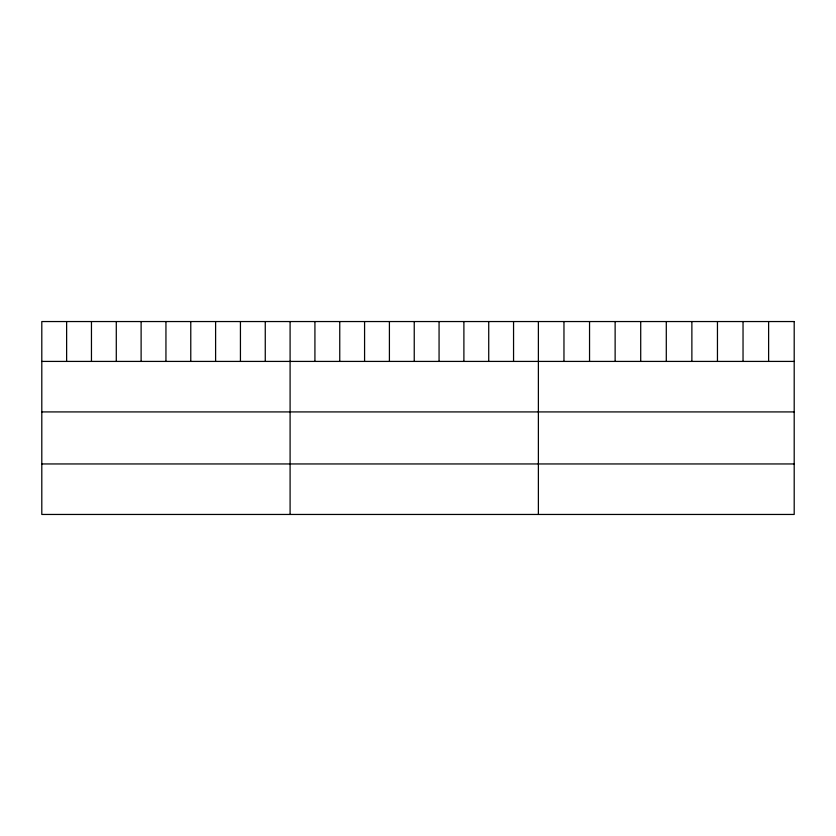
<?xml version="1.0" encoding="UTF-8"?>
<svg xmlns="http://www.w3.org/2000/svg" width="836" height="836" viewBox="0 0 836 836"><rect width="100%" height="100%" fill="white"/><g stroke="black" fill="none" stroke-linecap="round" stroke-linejoin="round"><path stroke-width="1.25" d="M41.8 361.413L794.2 361.413M41.8 411.918L794.2 411.918M41.8 463.949L794.2 463.949M768.618 321.546L768.618 361.413M743.037 321.546L743.037 361.413M717.455 321.546L717.455 361.413M691.874 321.546L691.874 361.413M666.292 321.546L666.292 361.413M640.71 321.546L640.71 361.413M615.129 321.546L615.129 361.413M589.547 321.546L589.547 361.413M563.966 321.546L563.966 361.413M538.384 321.546L538.384 514.453M513.555 321.546L513.555 361.413M488.726 321.546L488.726 361.413M463.896 321.546L463.896 361.413M439.067 321.546L439.067 361.413M414.238 321.546L414.238 361.413M389.409 321.546L389.409 361.413M364.58 321.546L364.58 361.413M339.75 321.546L339.75 361.413M314.921 321.546L314.921 361.413M290.092 321.546L290.092 514.453M265.263 321.546L265.263 361.413M240.434 321.546L240.434 361.413M215.604 321.546L215.604 361.413M190.775 321.546L190.775 361.413M165.946 321.546L165.946 361.413M141.117 321.546L141.117 361.413M116.288 321.546L116.288 361.413M91.458 321.546L91.458 361.413M66.629 321.546L66.629 361.413M794.2 321.546L41.8 321.546L41.8 514.453L794.2 514.453L794.2 321.546"/></g></svg>
